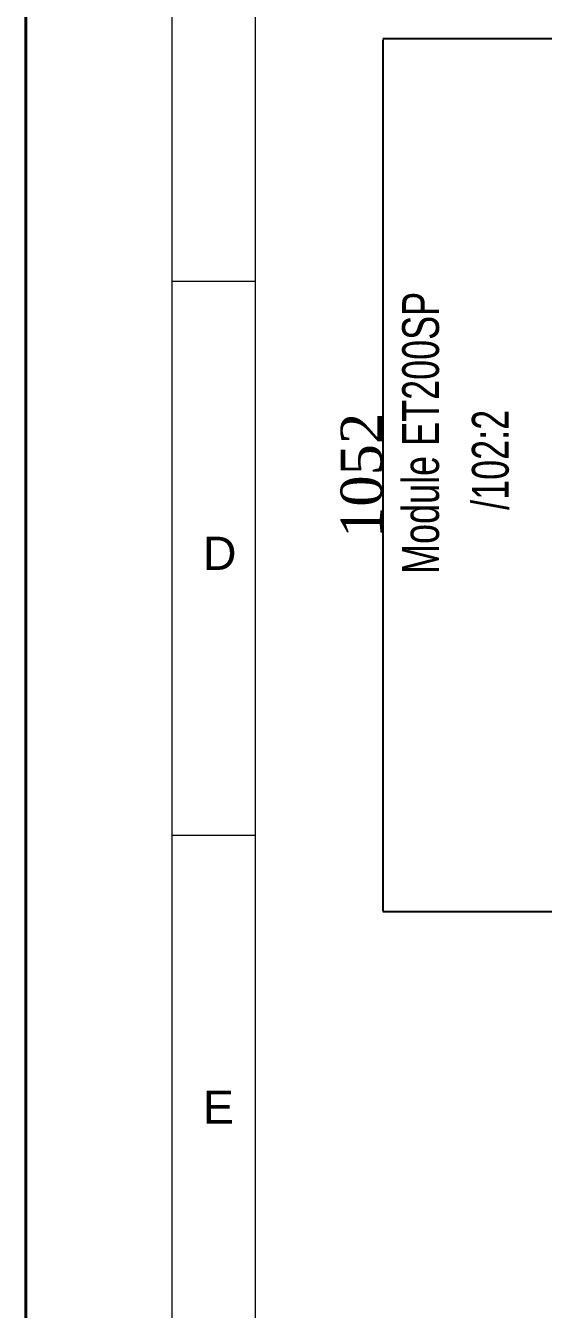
# Model space of a CAD drawing. Header units: millimetres. Extents: x 6750 to 121550, y -28210 to 66060.
# Drawn here: x 33298 to 33921, y 56654 to 58201 of the extents above; entities that cross this region are included whole.
import ezdxf

# ---------------------------------------------------------------- set-up
doc = ezdxf.new("R2010")
doc.units = ezdxf.units.MM
doc.layers.add('DN.1. NET LIEN MANH', color=7, linetype='Continuous', lineweight=40)
doc.layers.add('Z_text', color=7, linetype='Continuous')
doc.styles.get("Standard").update_dxf_attribs({"font": 'arial.ttf'})
doc.styles.add('style1', font='times.ttf', dxfattribs={"height": 50})
doc.dimstyles.new('Dim-1', dxfattribs={"dimtxt": 50, "dimasz": 1, "dimexe": 0.2, "dimexo": 0.625, "dimtad": 1, "dimdec": 0, "dimtxsty": 'style1', "dimcen": 2.5, "dimclrd": 256, "dimazin": 3, "dimtfac": 1, "dimtdec": 0, "dimtix": 1, "dimtmove": 2, "dimatfit": 2, "dimarcsym": 0})

# ---------------------------------------------------------------- blocks, each defined once
blk = doc.blocks.new('asdklnakdad')
blk.add_line((16292.99, 3398.33), (16292.99, 3101.33))
at = {"lineweight": 5}
for p, q in [((16311.43, 3249.83), (16304.75, 3249.83)), ((16311.43, 3205.33), (16304.75, 3205.33))]:
    blk.add_line(p, q, dxfattribs=at)
for points in [[(16304.75, 3109.66), (16304.75, 3389.99), (16701.22, 3389.99), (16701.22, 3109.66), (16304.75, 3109.66)], [(16311.43, 3116.33), (16311.43, 3383.32), (16694.55, 3383.32), (16694.55, 3116.33)]]:
    blk.add_lwpolyline(points, close=True, dxfattribs=at)
at = {"layer": 'DN.1. NET LIEN MANH'}
blk.add_lwpolyline([(16292.99, 3101.33), (16712.99, 3101.33), (16712.99, 3398.33), (16292.99, 3398.33)], close=True, dxfattribs=at)
at = {"lineweight": 5, "char_height": 2.6698, "width": 8.4244, "attachment_point": 1}
for s, insert in [('{\\fArial|b0|i0|c0|p34;D}', (16307.22, 3229.33)), ('{\\fArial|b0|i0|c0|p34;E}', (16307.22, 3184.84))]:
    blk.add_mtext(s, dxfattribs=dict(at, insert=insert))
blk = doc.blocks.new('*D140')
at = {"color": 0, "lineweight": -2, "transparency": 16777216}
for p, q in [((33937.2, 58185.1), (33728.1, 58185.1)), ((33937.2, 57133.4), (33728.1, 57133.4))]:
    blk.add_line(p, q, dxfattribs=at)
at = {"lineweight": -2, "transparency": 16777216}
blk.add_line((33728.3, 58184.1), (33728.3, 57134.4), dxfattribs=at)
at = {"transparency": 16777216}
for points in [[(33728.1, 58184.1), (33728.5, 58184.1), (33728.3, 58185.1)], [(33728.1, 57134.4), (33728.5, 57134.4), (33728.3, 57133.4)]]:
    blk.add_solid(points, dxfattribs=at)
at = {"layer": 'Defpoints', "color": 0, "transparency": 16777216}
for p in [(33937.2, 58185.1), (33728.3, 57133.4), (33937.2, 57133.4)]:
    blk.add_point(p, dxfattribs=at)
at = {"color": 0, "transparency": 16777216, "insert": (33702.8, 57659.3), "char_height": 50, "attachment_point": 5, "rotation": 90, "style": 'style1'}
blk.add_mtext('1052', dxfattribs=at)

msp = doc.modelspace()

# ---------------------------------------------------------------- block references
at = {"layer": 'DN.1. NET LIEN MANH', "xscale": 15, "yscale": 15, "zscale": 15}
msp.add_blockref('asdklnakdad', (-211096.706, 9145.496), dxfattribs=at)

# ---------------------------------------------------------------- texts
at = {"layer": 'Z_text', "color": 0, "width": 0.7}
for s, height, p in [('Module ET200SP', 44.35639, (33795.867, 57540.522)), ('/102:2', 44.3564, (33879.822, 57617.717))]:
    msp.add_text(s, height=height, rotation=90.000002, dxfattribs=at).set_placement(p)

# ---------------------------------------------------------------- dimensions: what is measured, and where the dimension line sits
dim = msp.add_linear_dim(base=(33728.306, 57133.431), p1=(33937.243, 58185.141), p2=(33937.243, 57133.431), angle=90, dimstyle='Dim-1')
dim.commit()
dim.dimension.update_dxf_attribs({"geometry": '*D140', "text_midpoint": (33702.783, 57659.286)})

doc.saveas('drawing.dxf')
